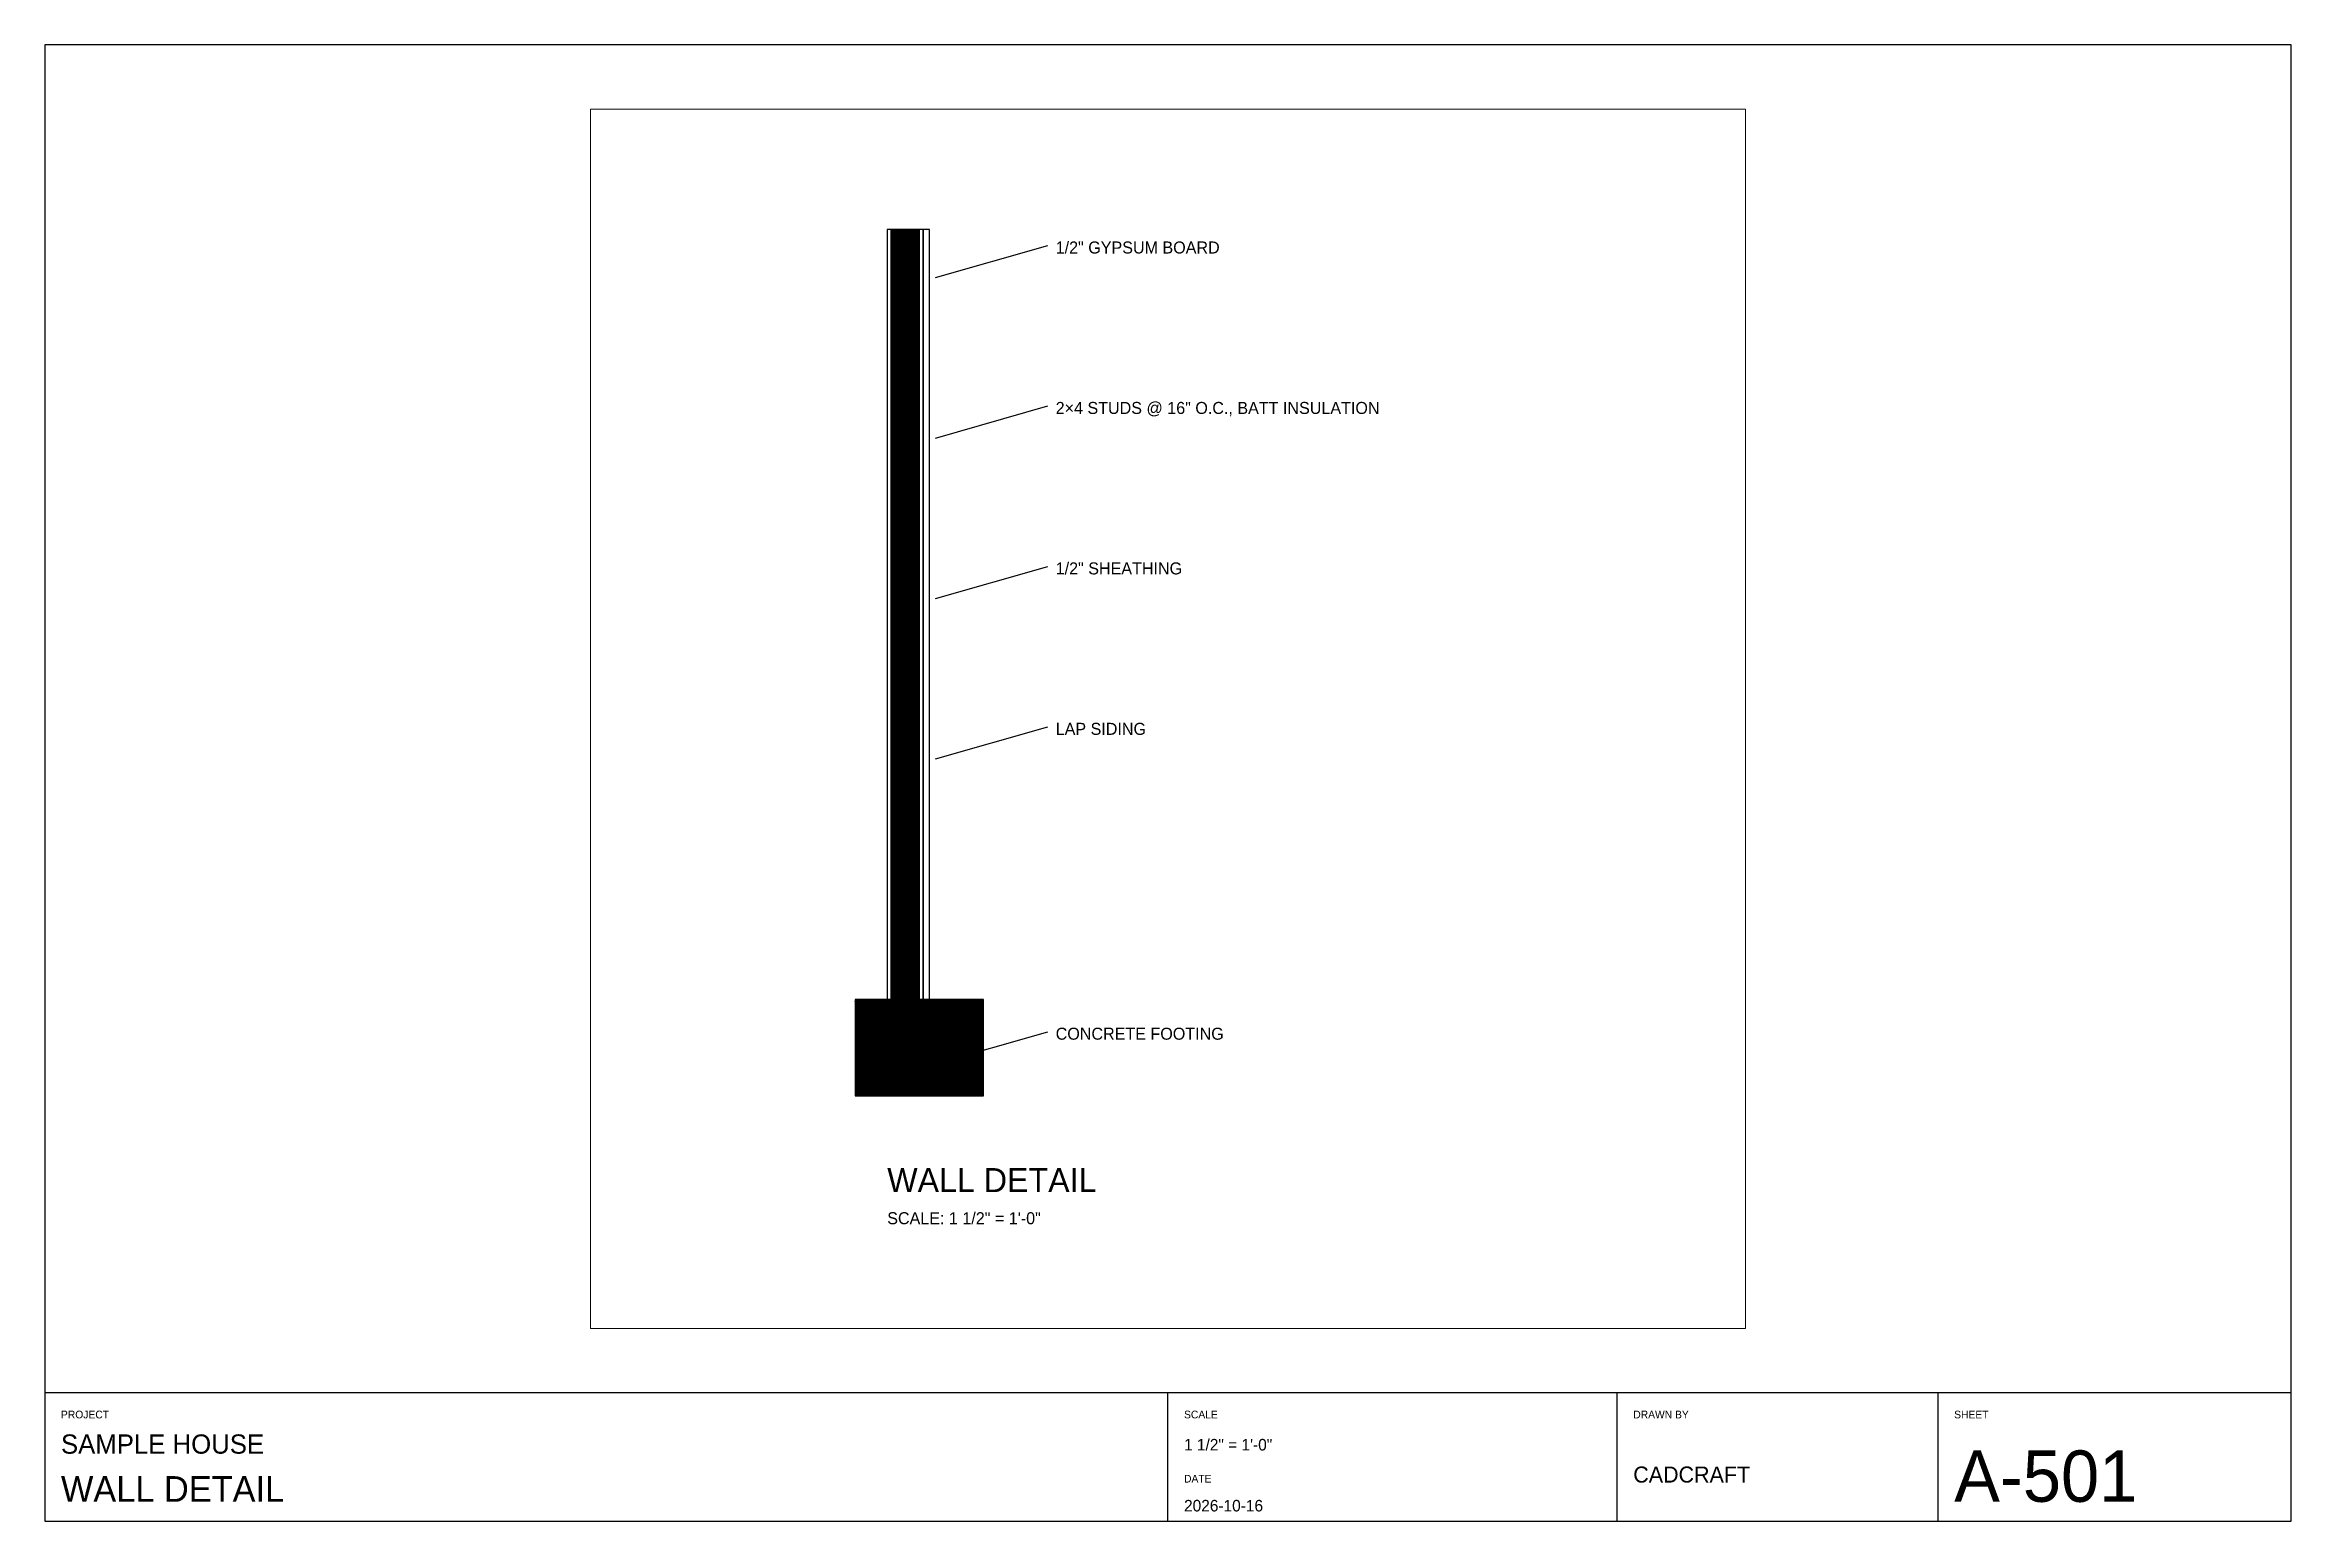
# Paper-space layout 'A-501 DETAILS' of a CAD drawing. Header units: inches. Extents: x 0.5 to 35.5, y 0.5 to 23.5.
# The model-space entities are those that its viewports show. They can reach past a viewport. Long polylines and large blocks are cut down to what shows.
import ezdxf

# ---------------------------------------------------------------- set-up
doc = ezdxf.new("R2010")
doc.units = ezdxf.units.IN
doc.header["$MEASUREMENT"] = 0
for name, color, linetype in [('A-ANNO-TEXT', 3, 'Continuous'), ('A-DETL', 5, 'Continuous'), ('A-HATCH', 8, 'Continuous'), ('G-TTLB', 7, 'Continuous')]:
    doc.layers.add(name, color=color, linetype=linetype)
doc.layers.add('Viewports', color=8, linetype='Continuous', plot=False)

# ---------------------------------------------------------------- blocks, each defined once
blk = doc.blocks.new('TB-ARCH-D')
for p, q in [((18, 0.5), (18, 2.5)), ((25, 0.5), (25, 2.5)), ((30, 0.5), (30, 2.5))]:
    blk.add_line(p, q)
for points in [[(0.5, 0.5), (35.5, 0.5), (35.5, 23.5), (0.5, 23.5)], [(0.5, 0.5), (35.5, 0.5), (35.5, 2.5), (0.5, 2.5)]]:
    blk.add_lwpolyline(points, close=True)
for s, p in [('PROJECT', (0.75, 2.1)), ('SCALE', (18.25, 2.1)), ('DRAWN BY', (25.25, 2.1)), ('SHEET', (30.25, 2.1)), ('DATE', (18.25, 1.1))]:
    blk.add_text(s, height=0.12).set_placement(p)
for tag, p, height in [('PROJECT', (0.75, 1.55), 0.3), ('SCALE', (18.25, 1.6), 0.18), ('SHEET', (30.25, 0.8), 0.8), ('TITLE', (0.75, 0.8), 0.4), ('DRAWN', (25.25, 1.1), 0.25), ('DATE', (18.25, 0.65), 0.18)]:
    blk.add_attdef(tag, p, '', height=height)

msp = doc.modelspace()

# ---------------------------------------------------------------- hatches: boundary and pattern name
at = {"layer": 'A-HATCH'}
h = msp.add_hatch(dxfattribs=at)
h.set_pattern_fill('ANSI37', color=256, style=0)
h.paths.add_polyline_path([(1300.5, 0), (1304, 0), (1304, 96), (1300.5, 96)])
h = msp.add_hatch(dxfattribs=at)
h.set_pattern_fill('ANSI31', color=256, scale=0.5, style=0)
h.paths.add_polyline_path([(1296, -12), (1312, -12), (1312, 0), (1296, 0)])

# ---------------------------------------------------------------- linework, layer by layer
at = {"layer": 'A-ANNO-TEXT'}
for p, q in [((1306, 90), (1320, 94)), ((1306, 70), (1320, 74)), ((1306, 50), (1320, 54)), ((1306, 30), (1320, 34)), ((1306, -8), (1320, -4))]:
    msp.add_line(p, q, dxfattribs=at)
at = {"layer": 'A-DETL'}
for points in [[(1300, 0), (1300.5, 0), (1300.5, 96), (1300, 96)], [(1300.5, 0), (1304, 0), (1304, 96), (1300.5, 96)], [(1304, 0), (1304.5, 0), (1304.5, 96), (1304, 96)], [(1304.5, 0), (1305.25, 0), (1305.25, 96), (1304.5, 96)], [(1296, -12), (1312, -12), (1312, 0), (1296, 0)]]:
    msp.add_lwpolyline(points, close=True, dxfattribs=at)

# ---------------------------------------------------------------- texts
at = {"layer": 'A-ANNO-TEXT'}
for s, height, p in [('1/2" GYPSUM BOARD', 1.5, (1321, 93)), ('2×4 STUDS @ 16" O.C., BATT INSULATION', 1.5, (1321, 73)), ('1/2" SHEATHING', 1.5, (1321, 53)), ('LAP SIDING', 1.5, (1321, 33)), ('CONCRETE FOOTING', 1.5, (1321, -5)), ('WALL DETAIL', 3, (1300, -24)), ('SCALE: 1 1/2" = 1\'-0"', 1.5, (1300, -28))]:
    msp.add_text(s, height=height, dxfattribs=at).set_placement(p)

psp = doc.layouts.new('A-501 DETAILS')

# ---------------------------------------------------------------- block references
at = {"layer": 'G-TTLB'}
psp.add_blockref('TB-ARCH-D', (0, 0), dxfattribs=at).add_auto_attribs({'PROJECT': 'SAMPLE HOUSE', 'TITLE': 'WALL DETAIL', 'SCALE': '1 1/2" = 1\'-0"', 'DATE': '2026-10-16', 'DRAWN': 'CADCRAFT', 'SHEET': 'A-501'})

# ---------------------------------------------------------------- viewports
at = {"layer": 'Viewports'}
psp.add_viewport(center=(18, 13), size=(18, 19), view_center_point=(1335, 35), view_height=152, dxfattribs=at)

doc.saveas('drawing.dxf')
